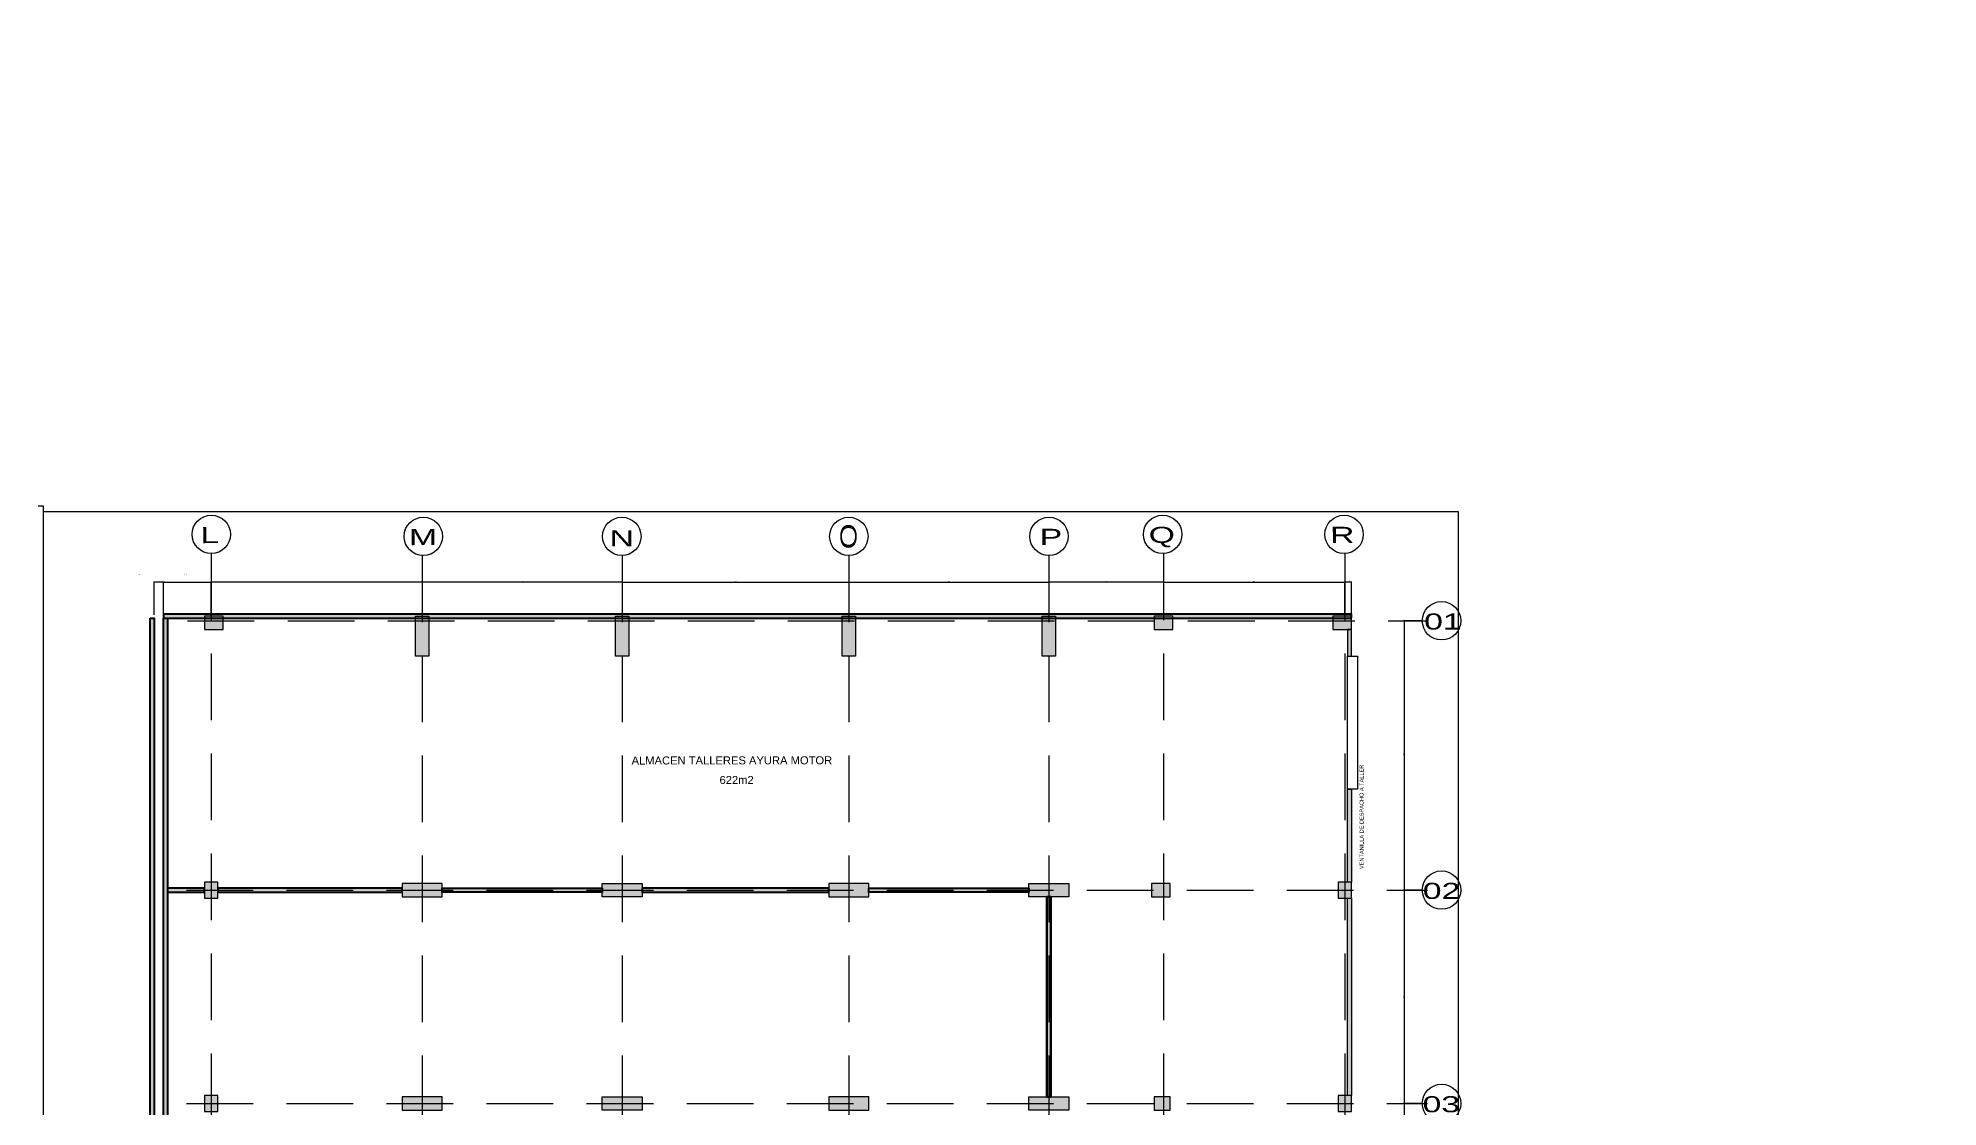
# Model space of a CAD drawing. Header units: millimetres. Extents: x -967 to 876, y -355 to 681.
# Drawn here: x -67.3 to 3.9, y -192.9 to -152.8 of the extents above; entities that cross this region are included whole.
import ezdxf

# ---------------------------------------------------------------- set-up
doc = ezdxf.new("R2010")
doc.units = ezdxf.units.MM
doc.linetypes.add('HIDDEN', pattern=[9.525, 6.35, -3.175])
doc.linetypes.add('LÍNEAS_OCULTASX2', pattern=[0.75, 0.5, -0.25])
doc.layers.get('Defpoints').update_dxf_attribs({"color": 8})
for name, color, linetype in [('.', 8, 'Continuous'), ('1amobla', 253, 'Continuous'), ('_ACHU3', 253, 'Continuous'), ('A-columnas', 6, 'Continuous'), ('A-HATCH CONCRETO', 8, 'Continuous'), ('AREA CIRCULACION', 8, 'Continuous'), ('Arqu', 8, 'Continuous'), ('GG_PISO 1', 251, 'Continuous'), ('JCA_HATCH 254', 252, 'Continuous')]:
    doc.layers.add(name, color=color, linetype=linetype)
doc.layers.add('Muro', color=9, linetype='Continuous', lineweight=40)
doc.layers.add('TEXTOS', color=8, linetype='Continuous', lineweight=20)
doc.styles.add('ROMANS', font='arial.ttf')
doc.styles.get("Standard").update_dxf_attribs({"font": 'arial.ttf'})
doc.styles.add('style2', font='arial.ttf', dxfattribs={"width": 1.5})
doc.dimstyles.new('1-10', dxfattribs={"dimscale": 10, "dimtxt": 0.0037, "dimasz": 0.001, "dimexe": 0.0018, "dimexo": 0.0018, "dimgap": 0.0005, "dimtad": 1, "dimzin": 4, "dimdsep": 46, "dimtxsty": 'ROMANS', "dimblk": 'ARCHTICK', "dimcen": 0.003, "dimdle": 0.0015, "dimclrd": 1, "dimclre": 1, "dimclrt": 4, "dimadec": 0, "dimazin": 0, "dimtfac": 1, "dimtix": 1, "dimtmove": 2, "dimatfit": 3, "dimldrblk": 'flecha', "dimfxl": 1, "dimtolj": 1, "dimtzin": 4, "dimarcsym": 0})

# ---------------------------------------------------------------- blocks, each defined once
blk = doc.blocks.new('_ArchTick')
at = {"color": 0, "linetype": 'ByBlock', "const_width": 0.15}
blk.add_lwpolyline([(-0.5, -0.5), (0.5, 0.5)], dxfattribs=at)
blk = doc.blocks.new('*D77')
at = {"layer": 'Arqu', "lineweight": -2, "transparency": 16777216}
for p, q in [((-52.911, -172.866), (-52.911, -173.243)), ((-52.896, -173.225), (-60.826, -173.225)), ((-60.811, -174.479), (-60.811, -173.207))]:
    blk.add_line(p, q, dxfattribs=at)
at = {"layer": 'Defpoints', "color": 0, "transparency": 16777216}
for p in [(-52.911, -172.848), (-60.811, -173.225), (-60.811, -174.497)]:
    blk.add_point(p, dxfattribs=at)
at = {"layer": 'Arqu', "lineweight": -2, "transparency": 16777216, "xscale": 0.01, "yscale": 0.01, "zscale": 0.01, "rotation": 180}
blk.add_blockref('_ArchTick', (-60.811, -173.225), dxfattribs=at)
at = {"layer": 'Arqu', "lineweight": -2, "transparency": 16777216, "xscale": 0.01, "yscale": 0.01, "zscale": 0.01}
blk.add_blockref('_ArchTick', (-52.911, -173.225), dxfattribs=at)
at = {"layer": 'Arqu', "transparency": 16777216, "insert": (-56.861, -173.201), "char_height": 0.037, "attachment_point": 5, "style": 'ROMANS'}
blk.add_mtext('\\A1;7.90', dxfattribs=at)
blk = doc.blocks.new('flecha')
at = {"layer": '_ACHU3', "linetype": 'Continuous', "lineweight": 0}
h = blk.add_hatch(color=255, dxfattribs=at)
h.dxf.hatch_style = 1
h.paths.add_polyline_path([(0, 0), (2.4, 0.4), (2.4, 0), (4, 0), (4, 0), (2.4, 0), (2.4, -0.4)])
at = {"layer": '_ACHU3', "linetype": 'Continuous', "lineweight": 0, "flags": 128}
blk.add_lwpolyline([(0, 0), (2.4, 0.4), (2.4, 0), (2.4, 0), (4, 0), (4, 0), (2.4, 0), (2.4, -0.4), (0, 0)], dxfattribs=at)
blk = doc.blocks.new('*D78')
at = {"layer": 'Arqu', "lineweight": -2, "transparency": 16777216}
for p, q in [((-45.411, -172.246), (-45.411, -173.243)), ((-36.911, -172.471), (-36.911, -173.243)), ((-45.426, -173.225), (-36.896, -173.225))]:
    blk.add_line(p, q, dxfattribs=at)
at = {"layer": 'Defpoints', "color": 0, "transparency": 16777216}
for p in [(-45.411, -172.228), (-36.911, -172.453), (-36.911, -173.225)]:
    blk.add_point(p, dxfattribs=at)
at = {"layer": 'Arqu', "lineweight": -2, "transparency": 16777216, "xscale": 0.01, "yscale": 0.01, "zscale": 0.01, "rotation": 180}
blk.add_blockref('_ArchTick', (-45.411, -173.225), dxfattribs=at)
at = {"layer": 'Arqu', "lineweight": -2, "transparency": 16777216, "xscale": 0.01, "yscale": 0.01, "zscale": 0.01}
blk.add_blockref('_ArchTick', (-36.911, -173.225), dxfattribs=at)
at = {"layer": 'Arqu', "transparency": 16777216, "insert": (-41.161, -173.201), "char_height": 0.037, "attachment_point": 5, "style": 'ROMANS'}
blk.add_mtext('\\A1;8.50', dxfattribs=at)
blk = doc.blocks.new('*D79')
at = {"layer": 'Arqu', "lineweight": -2, "transparency": 16777216}
for p, q in [((-36.911, -172.471), (-36.911, -173.243)), ((-29.413, -172.471), (-29.413, -173.243)), ((-36.926, -173.225), (-29.398, -173.225))]:
    blk.add_line(p, q, dxfattribs=at)
at = {"layer": 'Defpoints', "color": 0, "transparency": 16777216}
for p in [(-36.911, -172.453), (-29.413, -172.453), (-29.413, -173.225)]:
    blk.add_point(p, dxfattribs=at)
at = {"layer": 'Arqu', "lineweight": -2, "transparency": 16777216, "xscale": 0.01, "yscale": 0.01, "zscale": 0.01, "rotation": 180}
blk.add_blockref('_ArchTick', (-36.911, -173.225), dxfattribs=at)
at = {"layer": 'Arqu', "lineweight": -2, "transparency": 16777216, "xscale": 0.01, "yscale": 0.01, "zscale": 0.01}
blk.add_blockref('_ArchTick', (-29.413, -173.225), dxfattribs=at)
at = {"layer": 'Arqu', "transparency": 16777216, "insert": (-33.162, -173.201), "char_height": 0.037, "attachment_point": 5, "style": 'ROMANS'}
blk.add_mtext('\\A1;7.50', dxfattribs=at)
blk = doc.blocks.new('*D80')
at = {"layer": 'Arqu', "lineweight": -2, "transparency": 16777216}
for p, q in [((-45.411, -172.246), (-45.411, -173.243)), ((-52.911, -172.396), (-52.911, -173.243)), ((-45.396, -173.225), (-52.926, -173.225))]:
    blk.add_line(p, q, dxfattribs=at)
at = {"layer": 'Defpoints', "color": 0, "transparency": 16777216}
for p in [(-45.411, -172.228), (-52.911, -172.378), (-52.911, -173.225)]:
    blk.add_point(p, dxfattribs=at)
at = {"layer": 'Arqu', "lineweight": -2, "transparency": 16777216, "xscale": 0.01, "yscale": 0.01, "zscale": 0.01, "rotation": 180}
blk.add_blockref('_ArchTick', (-52.911, -173.225), dxfattribs=at)
at = {"layer": 'Arqu', "lineweight": -2, "transparency": 16777216, "xscale": 0.01, "yscale": 0.01, "zscale": 0.01}
blk.add_blockref('_ArchTick', (-45.411, -173.225), dxfattribs=at)
at = {"layer": 'Arqu', "transparency": 16777216, "insert": (-49.161, -173.201), "char_height": 0.037, "attachment_point": 5, "style": 'ROMANS'}
blk.add_mtext('\\A1;7.50', dxfattribs=at)
blk = doc.blocks.new('*D81')
at = {"layer": 'Arqu', "lineweight": -2, "transparency": 16777216}
for p, q in [((-62.611, -173.225), (-60.796, -173.225)), ((-62.596, -174.604), (-62.596, -173.207)), ((-60.811, -174.479), (-60.811, -173.207))]:
    blk.add_line(p, q, dxfattribs=at)
at = {"layer": 'Defpoints', "color": 0, "transparency": 16777216}
for p in [(-60.811, -173.225), (-60.811, -174.497), (-62.596, -174.622)]:
    blk.add_point(p, dxfattribs=at)
at = {"layer": 'Arqu', "lineweight": -2, "transparency": 16777216, "xscale": 0.01, "yscale": 0.01, "zscale": 0.01, "rotation": 180}
blk.add_blockref('_ArchTick', (-62.596, -173.225), dxfattribs=at)
at = {"layer": 'Arqu', "lineweight": -2, "transparency": 16777216, "xscale": 0.01, "yscale": 0.01, "zscale": 0.01}
blk.add_blockref('_ArchTick', (-60.811, -173.225), dxfattribs=at)
at = {"layer": 'Arqu', "transparency": 16777216, "insert": (-61.766, -172.926), "char_height": 0.037, "attachment_point": 5, "style": 'ROMANS'}
blk.add_mtext('\\A1;1.79', dxfattribs=at)
blk = doc.blocks.new('*D82')
at = {"layer": 'Arqu', "lineweight": -2, "transparency": 16777216}
for p, q in [((-25.115, -172.246), (-25.115, -173.243)), ((-29.413, -172.471), (-29.413, -173.243)), ((-25.1, -173.225), (-29.428, -173.225))]:
    blk.add_line(p, q, dxfattribs=at)
at = {"layer": 'Defpoints', "color": 0, "transparency": 16777216}
for p in [(-25.115, -172.228), (-29.413, -172.453), (-29.413, -173.225)]:
    blk.add_point(p, dxfattribs=at)
at = {"layer": 'Arqu', "lineweight": -2, "transparency": 16777216, "xscale": 0.01, "yscale": 0.01, "zscale": 0.01, "rotation": 180}
blk.add_blockref('_ArchTick', (-29.413, -173.225), dxfattribs=at)
at = {"layer": 'Arqu', "lineweight": -2, "transparency": 16777216, "xscale": 0.01, "yscale": 0.01, "zscale": 0.01}
blk.add_blockref('_ArchTick', (-25.115, -173.225), dxfattribs=at)
at = {"layer": 'Arqu', "transparency": 16777216, "insert": (-27.264, -173.201), "char_height": 0.037, "attachment_point": 5, "style": 'ROMANS'}
blk.add_mtext('\\A1;4.30', dxfattribs=at)
blk = doc.blocks.new('*D83')
at = {"layer": 'Arqu', "lineweight": -2, "transparency": 16777216}
for p, q in [((-25.115, -172.246), (-25.115, -173.243)), ((-18.315, -172.171), (-18.315, -173.243)), ((-25.13, -173.225), (-18.3, -173.225))]:
    blk.add_line(p, q, dxfattribs=at)
at = {"layer": 'Defpoints', "color": 0, "transparency": 16777216}
for p in [(-25.115, -172.228), (-18.315, -172.153), (-18.315, -173.225)]:
    blk.add_point(p, dxfattribs=at)
at = {"layer": 'Arqu', "lineweight": -2, "transparency": 16777216, "xscale": 0.01, "yscale": 0.01, "zscale": 0.01, "rotation": 180}
blk.add_blockref('_ArchTick', (-25.115, -173.225), dxfattribs=at)
at = {"layer": 'Arqu', "lineweight": -2, "transparency": 16777216, "xscale": 0.01, "yscale": 0.01, "zscale": 0.01}
blk.add_blockref('_ArchTick', (-18.315, -173.225), dxfattribs=at)
at = {"layer": 'Arqu', "transparency": 16777216, "insert": (-21.715, -173.201), "char_height": 0.037, "attachment_point": 5, "style": 'ROMANS'}
blk.add_mtext('\\A1;6.80', dxfattribs=at)
blk = doc.blocks.new('*D84')
at = {"layer": 'Arqu', "lineweight": -2, "transparency": 16777216}
for p, q in [((-62.581, -173.225), (-62.961, -173.225)), ((-62.946, -174.454), (-62.946, -173.207)), ((-62.596, -174.604), (-62.596, -173.207))]:
    blk.add_line(p, q, dxfattribs=at)
at = {"layer": 'Defpoints', "color": 0, "transparency": 16777216}
for p in [(-62.946, -173.225), (-62.946, -174.472), (-62.596, -174.622)]:
    blk.add_point(p, dxfattribs=at)
at = {"layer": 'Arqu', "lineweight": -2, "transparency": 16777216, "xscale": 0.01, "yscale": 0.01, "zscale": 0.01, "rotation": 180}
blk.add_blockref('_ArchTick', (-62.946, -173.225), dxfattribs=at)
at = {"layer": 'Arqu', "lineweight": -2, "transparency": 16777216, "xscale": 0.01, "yscale": 0.01, "zscale": 0.01}
blk.add_blockref('_ArchTick', (-62.596, -173.225), dxfattribs=at)
at = {"layer": 'Arqu', "transparency": 16777216, "insert": (-63.531, -172.926), "char_height": 0.037, "attachment_point": 5, "style": 'ROMANS'}
blk.add_mtext('\\A1;.35', dxfattribs=at)
blk = doc.blocks.new('*D85')
at = {"layer": 'Arqu', "lineweight": -2, "transparency": 16777216}
for p, q in [((-18.05, -173.225), (-18.33, -173.225)), ((-18.315, -174.48), (-18.315, -173.207)), ((-18.065, -174.479), (-18.065, -173.207))]:
    blk.add_line(p, q, dxfattribs=at)
at = {"layer": 'Defpoints', "color": 0, "transparency": 16777216}
for p in [(-18.315, -173.225), (-18.315, -174.498), (-18.065, -174.497)]:
    blk.add_point(p, dxfattribs=at)
at = {"layer": 'Arqu', "lineweight": -2, "transparency": 16777216, "xscale": 0.01, "yscale": 0.01, "zscale": 0.01, "rotation": 180}
blk.add_blockref('_ArchTick', (-18.315, -173.225), dxfattribs=at)
at = {"layer": 'Arqu', "lineweight": -2, "transparency": 16777216, "xscale": 0.01, "yscale": 0.01, "zscale": 0.01}
blk.add_blockref('_ArchTick', (-18.065, -173.225), dxfattribs=at)
at = {"layer": 'Arqu', "transparency": 16777216, "insert": (-18.145, -173.182), "char_height": 0.037, "attachment_point": 5, "style": 'ROMANS'}
blk.add_mtext('\\A1;.25', dxfattribs=at)
blk = doc.blocks.new('*D86')
at = {"layer": 'Arqu', "lineweight": -2, "transparency": 16777216}
for p, q in [((-15.431, -174.672), (-16.116, -174.672)), ((-16.098, -174.657), (-16.098, -184.787)), ((-15.431, -184.772), (-16.116, -184.772))]:
    blk.add_line(p, q, dxfattribs=at)
at = {"layer": 'Defpoints', "color": 0, "transparency": 16777216}
for p in [(-15.413, -174.672), (-16.098, -184.772), (-15.413, -184.772)]:
    blk.add_point(p, dxfattribs=at)
at = {"layer": 'Arqu', "lineweight": -2, "transparency": 16777216, "xscale": 0.01, "yscale": 0.01, "zscale": 0.01}
for p, rotation in [((-16.098, -174.672), 90), ((-16.098, -184.772), 270)]:
    blk.add_blockref('_ArchTick', p, dxfattribs=dict(at, rotation=rotation))
at = {"layer": 'Arqu', "transparency": 16777216, "insert": (-16.121, -179.722), "char_height": 0.037, "attachment_point": 5, "rotation": 90, "style": 'ROMANS'}
blk.add_mtext('\\A1;10.10', dxfattribs=at)
blk = doc.blocks.new('*D87')
at = {"layer": 'Arqu', "lineweight": -2, "transparency": 16777216}
for p, q in [((-15.431, -184.772), (-16.116, -184.772)), ((-16.098, -184.757), (-16.098, -192.787)), ((-15.431, -192.772), (-16.116, -192.772))]:
    blk.add_line(p, q, dxfattribs=at)
at = {"layer": 'Defpoints', "color": 0, "transparency": 16777216}
for p in [(-15.413, -184.772), (-16.098, -192.772), (-15.413, -192.772)]:
    blk.add_point(p, dxfattribs=at)
at = {"layer": 'Arqu', "lineweight": -2, "transparency": 16777216, "xscale": 0.01, "yscale": 0.01, "zscale": 0.01}
for p, rotation in [((-16.098, -184.772), 90), ((-16.098, -192.772), 270)]:
    blk.add_blockref('_ArchTick', p, dxfattribs=dict(at, rotation=rotation))
at = {"layer": 'Arqu', "transparency": 16777216, "insert": (-16.121, -188.772), "char_height": 0.037, "attachment_point": 5, "rotation": 90, "style": 'ROMANS'}
blk.add_mtext('\\A1;8.00', dxfattribs=at)
blk = doc.blocks.new('*D88')
at = {"layer": 'Arqu', "lineweight": -2, "transparency": 16777216}
for p, q in [((-15.431, -192.772), (-16.116, -192.772)), ((-16.098, -192.757), (-16.098, -202.887)), ((-15.431, -202.872), (-16.116, -202.872))]:
    blk.add_line(p, q, dxfattribs=at)
at = {"layer": 'Defpoints', "color": 0, "transparency": 16777216}
for p in [(-15.413, -192.772), (-16.098, -202.872), (-15.413, -202.872)]:
    blk.add_point(p, dxfattribs=at)
at = {"layer": 'Arqu', "lineweight": -2, "transparency": 16777216, "xscale": 0.01, "yscale": 0.01, "zscale": 0.01}
for p, rotation in [((-16.098, -192.772), 90), ((-16.098, -202.872), 270)]:
    blk.add_blockref('_ArchTick', p, dxfattribs=dict(at, rotation=rotation))
at = {"layer": 'Arqu', "transparency": 16777216, "insert": (-16.121, -197.822), "char_height": 0.037, "attachment_point": 5, "rotation": 90, "style": 'ROMANS'}
blk.add_mtext('\\A1;10.10', dxfattribs=at)
blk = doc.blocks.new('estructura etapa 3')
at = {"layer": 'GG_PISO 1'}
h = blk.add_hatch(color=256, dxfattribs=at)
h.paths.add_polyline_path([(-91.651, -6658.124), (-91.651, -6657.624), (-92.35, -6657.624), (-92.35, -6658.124)])
h.paths.add_polyline_path([(-49.354, -6658.124), (-49.354, -6657.624), (-50.055, -6657.624), (-50.055, -6658.124)])
h.paths.add_polyline_path([(-56.053, -6658.124), (-56.053, -6657.624), (-56.753, -6657.624), (-56.753, -6658.124)])
h.paths.add_polyline_path([(-76.45, -6659.124), (-76.95, -6659.124), (-76.95, -6657.624), (-76.45, -6657.624)])
h.paths.add_polyline_path([(-83.95, -6659.124), (-84.45, -6659.124), (-84.45, -6657.624), (-83.95, -6657.624)])
h.paths.add_polyline_path([(-60.452, -6659.124), (-60.952, -6659.124), (-60.952, -6657.624), (-60.452, -6657.624)])
h.paths.add_polyline_path([(-67.95, -6659.124), (-68.45, -6659.124), (-68.45, -6657.624), (-67.95, -6657.624)])
h.paths.add_polyline_path([(-91.85, -6668.199), (-91.851, -6667.599), (-92.35, -6667.599), (-92.349, -6668.199)])
h.paths.add_polyline_path([(-49.354, -6668.199), (-49.354, -6667.599), (-49.854, -6667.599), (-49.854, -6668.199)])
h.paths.add_polyline_path([(-56.154, -6668.149), (-56.154, -6667.649), (-56.854, -6667.649), (-56.854, -6668.149)])
h.paths.add_polyline_path([(-59.952, -6667.649), (-59.952, -6668.149), (-61.452, -6668.149), (-61.452, -6667.649)])
h.paths.add_polyline_path([(-75.95, -6667.649), (-75.95, -6668.149), (-77.45, -6668.149), (-77.45, -6667.649)])
h.paths.add_polyline_path([(-68.95, -6667.649), (-68.95, -6668.149), (-67.45, -6668.149), (-67.45, -6667.649)])
h.paths.add_polyline_path([(-84.95, -6667.649), (-84.95, -6668.149), (-83.45, -6668.149), (-83.45, -6667.649)])
h.paths.add_polyline_path([(-91.85, -6676.199), (-91.85, -6675.599), (-92.349, -6675.599), (-92.349, -6676.199)])
h.paths.add_polyline_path([(-49.354, -6676.199), (-49.354, -6675.599), (-49.854, -6675.599), (-49.854, -6676.199)])
h.paths.add_polyline_path([(-56.154, -6676.149), (-56.154, -6675.649), (-56.754, -6675.649), (-56.754, -6676.149)])
h.paths.add_polyline_path([(-59.952, -6675.649), (-59.952, -6676.149), (-61.452, -6676.149), (-61.452, -6675.649)])
h.paths.add_polyline_path([(-75.95, -6675.649), (-75.95, -6676.149), (-77.45, -6676.149), (-77.45, -6675.649)])
h.paths.add_polyline_path([(-68.95, -6675.649), (-68.95, -6676.149), (-67.45, -6676.149), (-67.45, -6675.649)])
h.paths.add_polyline_path([(-84.95, -6675.649), (-84.95, -6676.149), (-83.45, -6676.149), (-83.45, -6675.649)])
h.paths.add_polyline_path([(-91.847, -6686.299), (-91.851, -6685.699), (-92.35, -6685.699), (-92.346, -6686.299)])
h.paths.add_polyline_path([(-49.354, -6686.299), (-49.354, -6685.699), (-49.854, -6685.699), (-49.854, -6686.299)])
h.paths.add_polyline_path([(-56.154, -6686.249), (-56.154, -6685.749), (-56.754, -6685.749), (-56.754, -6686.249)])
h.paths.add_polyline_path([(-59.952, -6685.749), (-59.952, -6686.249), (-61.452, -6686.249), (-61.452, -6685.749)])
h.paths.add_polyline_path([(-75.95, -6685.749), (-75.95, -6686.249), (-77.45, -6686.249), (-77.45, -6685.749)])
h.paths.add_polyline_path([(-68.95, -6685.749), (-68.95, -6686.249), (-67.45, -6686.249), (-67.45, -6685.749)])
h.paths.add_polyline_path([(-84.95, -6685.749), (-84.95, -6686.249), (-83.45, -6686.249), (-83.45, -6685.749)])
h.paths.add_polyline_path([(-49.353, -6694.294), (-49.354, -6693.699), (-49.855, -6693.699), (-49.854, -6694.294)])
h.paths.add_polyline_path([(-56.054, -6694.249), (-56.054, -6693.749), (-56.753, -6693.749), (-56.753, -6694.249)])
h.paths.add_polyline_path([(-91.651, -6694.249), (-91.651, -6693.749), (-92.35, -6693.749), (-92.35, -6694.249)])
h.paths.add_polyline_path([(-59.952, -6693.749), (-59.952, -6694.249), (-61.452, -6694.249), (-61.452, -6693.749)])
h.paths.add_polyline_path([(-75.95, -6693.749), (-75.95, -6694.249), (-77.45, -6694.249), (-77.45, -6693.749)])
h.paths.add_polyline_path([(-68.95, -6693.749), (-68.95, -6694.249), (-67.45, -6694.249), (-67.45, -6693.749)])
h.paths.add_polyline_path([(-84.95, -6693.749), (-84.95, -6694.249), (-83.45, -6694.249), (-83.45, -6693.749)])
h.paths.add_polyline_path([(-49.358, -6703.974), (-49.353, -6703.374), (-49.854, -6703.374), (-49.859, -6703.974)])
h.paths.add_polyline_path([(-56.054, -6703.924), (-56.054, -6703.424), (-56.753, -6703.424), (-56.753, -6703.924)])
h.paths.add_polyline_path([(-67.95, -6704.924), (-67.95, -6703.424), (-68.45, -6703.424), (-68.45, -6704.924)])
h.paths.add_polyline_path([(-91.651, -6703.924), (-91.651, -6703.424), (-92.35, -6703.424), (-92.35, -6703.924)])
h.paths.add_polyline_path([(-61.847, -6703.424), (-60.347, -6703.424), (-60.347, -6703.924), (-61.847, -6703.924)])
h.paths.add_polyline_path([(-83.95, -6704.924), (-83.95, -6703.424), (-84.45, -6703.424), (-84.45, -6704.924)])
h.paths.add_polyline_path([(-76.45, -6704.924), (-76.45, -6703.424), (-76.95, -6703.424), (-76.95, -6704.924)])
h.paths.add_polyline_path([(-49.354, -6711.949), (-49.354, -6711.449), (-50.054, -6711.449), (-50.054, -6711.949)])
h.paths.add_polyline_path([(-55.954, -6711.949), (-55.954, -6711.449), (-56.654, -6711.449), (-56.654, -6711.949)])
h.paths.add_polyline_path([(-91.65, -6711.949), (-91.65, -6711.449), (-92.35, -6711.449), (-92.35, -6711.949)])
h.paths.add_polyline_path([(-60.952, -6711.949), (-60.952, -6709.549), (-60.452, -6709.549), (-60.452, -6711.949)])
h.paths.add_polyline_path([(-68.45, -6709.549), (-68.45, -6711.949), (-67.95, -6711.949), (-67.95, -6709.549)])
h.paths.add_polyline_path([(-76.95, -6709.549), (-76.95, -6711.949), (-76.45, -6711.949), (-76.45, -6709.549)])
h.paths.add_polyline_path([(-83.95, -6709.549), (-83.95, -6711.949), (-84.45, -6711.949), (-84.45, -6709.549)])
at = {"layer": 'GG_PISO 1', "color": 253, "linetype": 'LÍNEAS_OCULTASX2', "ltscale": 5}
for p, q in [((-92.1, -6655.279), (-92.1, -6714.861)), ((-84.2, -6655.354), (-84.2, -6714.914)), ((-76.7, -6655.354), (-76.7, -6714.914)), ((-68.2, -6655.354), (-68.2, -6714.914)), ((-60.702, -6655.354), (-60.702, -6714.914)), ((-60.702, -6655.354), (-60.702, -6714.914)), ((-56.404, -6655.279), (-56.404, -6714.839)), ((-49.604, -6655.279), (-49.604, -6714.839)), ((-92.986, -6657.799), (-46.502, -6657.799)), ((-93.028, -6667.899), (-46.502, -6667.899)), ((-93.028, -6675.899), (-46.502, -6675.899)), ((-93.028, -6685.999), (-46.502, -6685.999)), ((-93.228, -6693.999), (-46.502, -6693.999)), ((-93.52, -6703.674), (-46.502, -6703.674)), ((-93.66, -6711.699), (-46.502, -6711.699))]:
    blk.add_line(p, q, dxfattribs=at)
at = {"layer": 'GG_PISO 1', "color": 0}
for points in [[(-91.651, -6658.124), (-91.651, -6657.624), (-92.35, -6657.624), (-92.35, -6658.124)], [(-83.95, -6659.124), (-84.45, -6659.124), (-84.45, -6657.624), (-83.95, -6657.624)], [(-76.45, -6659.124), (-76.95, -6659.124), (-76.95, -6657.624), (-76.45, -6657.624)], [(-67.95, -6659.124), (-68.45, -6659.124), (-68.45, -6657.624), (-67.95, -6657.624)], [(-60.452, -6659.124), (-60.952, -6659.124), (-60.952, -6657.624), (-60.452, -6657.624)], [(-56.053, -6658.124), (-56.053, -6657.624), (-56.753, -6657.624), (-56.753, -6658.124)], [(-49.354, -6658.124), (-49.354, -6657.624), (-50.055, -6657.624), (-50.055, -6658.124)], [(-91.85, -6668.199), (-91.851, -6667.599), (-92.35, -6667.599), (-92.349, -6668.199)], [(-84.95, -6667.649), (-84.95, -6668.149), (-83.45, -6668.149), (-83.45, -6667.649)], [(-75.95, -6667.649), (-75.95, -6668.149), (-77.45, -6668.149), (-77.45, -6667.649)], [(-68.95, -6667.649), (-68.95, -6668.149), (-67.45, -6668.149), (-67.45, -6667.649)], [(-59.952, -6667.649), (-59.952, -6668.149), (-61.452, -6668.149), (-61.452, -6667.649)], [(-56.154, -6668.149), (-56.154, -6667.649), (-56.854, -6667.649), (-56.854, -6668.149)], [(-49.354, -6668.199), (-49.354, -6667.599), (-49.854, -6667.599), (-49.854, -6668.199)], [(-91.85, -6676.199), (-91.85, -6675.599), (-92.349, -6675.599), (-92.349, -6676.199)], [(-84.95, -6675.649), (-84.95, -6676.149), (-83.45, -6676.149), (-83.45, -6675.649)], [(-75.95, -6675.649), (-75.95, -6676.149), (-77.45, -6676.149), (-77.45, -6675.649)], [(-68.95, -6675.649), (-68.95, -6676.149), (-67.45, -6676.149), (-67.45, -6675.649)], [(-59.952, -6675.649), (-59.952, -6676.149), (-61.452, -6676.149), (-61.452, -6675.649)], [(-56.154, -6676.149), (-56.154, -6675.649), (-56.754, -6675.649), (-56.754, -6676.149)], [(-49.354, -6676.199), (-49.354, -6675.599), (-49.854, -6675.599), (-49.854, -6676.199)], [(-91.847, -6686.299), (-91.851, -6685.699), (-92.35, -6685.699), (-92.346, -6686.299)], [(-84.95, -6685.749), (-84.95, -6686.249), (-83.45, -6686.249), (-83.45, -6685.749)], [(-75.95, -6685.749), (-75.95, -6686.249), (-77.45, -6686.249), (-77.45, -6685.749)], [(-68.95, -6685.749), (-68.95, -6686.249), (-67.45, -6686.249), (-67.45, -6685.749)], [(-59.952, -6685.749), (-59.952, -6686.249), (-61.452, -6686.249), (-61.452, -6685.749)], [(-56.154, -6686.249), (-56.154, -6685.749), (-56.754, -6685.749), (-56.754, -6686.249)], [(-49.354, -6686.299), (-49.354, -6685.699), (-49.854, -6685.699), (-49.854, -6686.299)], [(-91.651, -6694.249), (-91.651, -6693.749), (-92.35, -6693.749), (-92.35, -6694.249)], [(-84.95, -6693.749), (-84.95, -6694.249), (-83.45, -6694.249), (-83.45, -6693.749)], [(-75.95, -6693.749), (-75.95, -6694.249), (-77.45, -6694.249), (-77.45, -6693.749)], [(-68.95, -6693.749), (-68.95, -6694.249), (-67.45, -6694.249), (-67.45, -6693.749)], [(-59.952, -6693.749), (-59.952, -6694.249), (-61.452, -6694.249), (-61.452, -6693.749)], [(-56.054, -6694.249), (-56.054, -6693.749), (-56.753, -6693.749), (-56.753, -6694.249)], [(-49.353, -6694.294), (-49.354, -6693.699), (-49.855, -6693.699), (-49.854, -6694.294)], [(-91.651, -6703.924), (-91.651, -6703.424), (-92.35, -6703.424), (-92.35, -6703.924)], [(-83.95, -6704.924), (-83.95, -6703.424), (-84.45, -6703.424), (-84.45, -6704.924)], [(-76.45, -6704.924), (-76.45, -6703.424), (-76.95, -6703.424), (-76.95, -6704.924)], [(-67.95, -6704.924), (-67.95, -6703.424), (-68.45, -6703.424), (-68.45, -6704.924)], [(-61.847, -6703.424), (-60.347, -6703.424), (-60.347, -6703.924), (-61.847, -6703.924)], [(-56.054, -6703.924), (-56.054, -6703.424), (-56.753, -6703.424), (-56.753, -6703.924)], [(-49.358, -6703.974), (-49.353, -6703.374), (-49.854, -6703.374), (-49.859, -6703.974)], [(-83.95, -6709.549), (-83.95, -6711.949), (-84.45, -6711.949), (-84.45, -6709.549)], [(-76.95, -6709.549), (-76.95, -6711.949), (-76.45, -6711.949), (-76.45, -6709.549)], [(-68.45, -6709.549), (-68.45, -6711.949), (-67.95, -6711.949), (-67.95, -6709.549)], [(-60.952, -6711.949), (-60.952, -6709.549), (-60.452, -6709.549), (-60.452, -6711.949)], [(-91.65, -6711.949), (-91.65, -6711.449), (-92.35, -6711.449), (-92.35, -6711.949)], [(-55.954, -6711.949), (-55.954, -6711.449), (-56.654, -6711.449), (-56.654, -6711.949)], [(-49.354, -6711.949), (-49.354, -6711.449), (-50.054, -6711.449), (-50.054, -6711.949)]]:
    blk.add_lwpolyline(points, close=True, dxfattribs=at)
at = {"layer": 'GG_PISO 1', "linetype": 'Continuous'}
for centre in [(-92.1, -6654.559), (-84.152, -6654.634), (-76.71, -6654.634), (-68.2, -6654.634), (-60.699, -6654.634), (-56.435, -6654.559), (-56.435, -6654.559), (-49.635, -6654.559), (-49.635, -6654.559), (-45.982, -6657.799), (-45.982, -6667.899), (-45.982, -6675.899), (-45.982, -6685.999), (-45.982, -6693.999), (-45.982, -6703.674), (-45.982, -6711.699)]:
    blk.add_circle(centre, 0.72, dxfattribs=at)
at = {"layer": 'GG_PISO 1', "style": 'style2', "width": 1.5}
for s, height, rotation, p in [('L', 0.603, 0.02931, (-92.507, -6654.889)), ('M', 0.603, 0.02931, (-84.687, -6654.964)), ('N', 0.603, 0.02931, (-77.168, -6655.005)), ('O', 0.603, 90.02931, (-67.911, -6655.124)), ('P', 0.603, 0.02931, (-61.044, -6654.954)), ('Q', 0.603, 0.02931, (-56.96, -6654.879)), ('R', 0.603, 0.02931, (-50.16, -6654.879)), ('01', 0.6031, 0.02931, (-46.633, -6658.129)), ('02', 0.6031, 0.02931, (-46.685, -6668.229)), ('03', 0.6031, 0.02931, (-46.693, -6676.229)), ('04', 0.6031, 0.02931, (-46.655, -6686.329)), ('05', 0.6031, 0.02931, (-46.683, -6694.329)), ('06', 0.6031, 0.02931, (-46.684, -6704.004)), ('07', 0.6031, 0.02931, (-46.69, -6712.029))]:
    blk.add_text(s, height=height, rotation=rotation, dxfattribs=at).set_placement(p)
blk = doc.blocks.new('A$C2bc9fe95')
at = {"layer": 'A-HATCH CONCRETO', "linetype": 'HIDDEN', "ltscale": 0.3, "true_color": 0x636466}
h = blk.add_hatch(color=251, dxfattribs=at)
h.dxf.hatch_style = 1
h.paths.add_polyline_path([(4.2, 58.453), (4.35, 58.453), (4.35, 4.29), (4.2, 4.29)])
at = {"layer": 'JCA_HATCH 254'}
for points in [[(49.241, 58.45), (49.241, 58.6), (4.71, 58.603), (4.71, 58.453)], [(4.71, 58.453), (4.86, 58.453), (4.86, 4.14), (4.71, 4.14)], [(49.241, 58.025), (49.091, 58.025), (49.091, 57.028), (49.241, 57.028)], [(49.091, 52.033), (49.241, 52.033), (49.241, 48.55), (49.091, 48.55)], [(49.241, 47.95), (49.241, 40.55), (49.091, 40.55), (49.091, 47.95)]]:
    blk.add_hatch(color=256, dxfattribs=at).paths.add_polyline_path(points)
at = {"layer": 'JCA_HATCH 254', "ltscale": 0.03}
for points in [[(42.117, 48.5), (42.117, 48.5), (42.267, 48.5), (42.267, 48.5)], [(37.818, 40.5), (37.818, 48), (37.968, 48), (37.968, 40.5)]]:
    blk.add_hatch(color=256, dxfattribs=at).paths.add_polyline_path(points)
at = {"layer": 'JCA_HATCH 254', "linetype": 'HIDDEN', "ltscale": 0.3}
h = blk.add_hatch(color=256, dxfattribs=at)
h.paths.add_polyline_path([(31.145, 48.325), (37.143, 48.325), (37.143, 48.175), (31.145, 48.175)])
edge = h.paths.add_edge_path()
edge.add_line((38.643, 48.325), (38.643, 48.175))
edge.add_line((38.643, 48.175), (38.643, 48.325))
h.paths.add_polyline_path([(29.645, 48.325), (22.645, 48.325), (22.645, 48.175), (29.645, 48.175)])
h.paths.add_polyline_path([(15.145, 48.325), (21.145, 48.325), (21.145, 48.175), (15.145, 48.175)])
h.paths.add_polyline_path([(13.645, 48.325), (6.744, 48.325), (6.744, 48.173), (13.645, 48.175)])
h.paths.add_polyline_path([(6.245, 48.325), (4.86, 48.325), (4.86, 48.175), (6.245, 48.175)])
at = {"layer": '1amobla', "color": 7, "linetype": 'Continuous', "ltscale": 0.3, "true_color": 0xffffff}
blk.add_lwpolyline([(0.2, 62.451), (53.241, 62.451), (53.241, 0.2), (0.2, 0.2)], close=True, dxfattribs=at)
at = {"layer": '1amobla', "color": 4, "linetype": 'Continuous', "ltscale": 0.3}
for points in [[(49.241, 58.025), (49.091, 58.025), (49.091, 57.028), (49.241, 57.028), (49.241, 58.025)], [(49.091, 52.033), (49.241, 52.033), (49.241, 48.55), (49.091, 48.55), (49.091, 52.033)], [(49.241, 47.95), (49.241, 40.55), (49.091, 40.55), (49.091, 47.95), (49.241, 47.95)]]:
    blk.add_lwpolyline(points, dxfattribs=at)
at = {"layer": 'A-columnas'}
blk.add_lwpolyline([(0.2, 62.451), (0.2, 62.651), (0, 62.651)], dxfattribs=at)
at = {"layer": 'AREA CIRCULACION'}
blk.add_lwpolyline([(49.091, 57.028), (49.46, 57.028), (49.46, 52.033), (49.091, 52.033)], close=True, dxfattribs=at)
at = {"layer": 'Muro'}
for points in [[(4.2, 58.453), (4.35, 58.453), (4.35, 4.29), (4.2, 4.29)], [(49.241, 58.45), (49.241, 58.6), (4.71, 58.603), (4.71, 58.453)], [(4.71, 58.453), (4.86, 58.453), (4.86, 4.14), (4.71, 4.14)], [(4.71, 58.453), (4.86, 58.453), (4.86, 4.14), (4.71, 4.14)], [(6.245, 48.325), (4.86, 48.325), (4.86, 48.175), (6.245, 48.175)], [(13.645, 48.325), (6.744, 48.325), (6.744, 48.173), (13.645, 48.175)], [(15.145, 48.325), (21.145, 48.325), (21.145, 48.175), (15.145, 48.175)], [(29.645, 48.325), (22.645, 48.325), (22.645, 48.175), (29.645, 48.175)], [(31.145, 48.325), (37.143, 48.325), (37.143, 48.175), (31.145, 48.175)], [(37.818, 48), (37.816, 40.5), (37.966, 40.5), (37.968, 48)], [(37.818, 40.5), (37.818, 48), (37.968, 48), (37.968, 40.5)]]:
    blk.add_lwpolyline(points, close=True, dxfattribs=at)
blk.add_blockref('estructura etapa 3', (98.595, 6716.149), dxfattribs=at)
at = {"layer": 'TEXTOS'}
for s, height, rotation, p in [('ALMACEN TALLERES AYURA MOTOR', 0.3, 0.06686, (22.251, 52.96)), ('VENTANILLA DE DESPACHO A TALLER', 0.15, 90.06686, (49.693, 49.041)), ('622m2', 0.3, 0.06686, (25.548, 52.23))]:
    blk.add_text(s, height=height, rotation=rotation, dxfattribs=at).set_placement(p)

msp = doc.modelspace()

# ---------------------------------------------------------------- hatches: boundary and pattern name
at = {"layer": '.'}
h = msp.add_hatch(dxfattribs=at)
h.set_pattern_fill('_USER', color=256, scale=0.1, angle=90, pattern_type=0)
h.set_pattern_definition([(90, (0, 0), (-0.1, 6e-18), [])])
h.paths.add_polyline_path([(3.918, -152.819), (1.978, -152.819), (1.978, -153.119), (3.618, -153.119)], flags=17)
h.paths.add_polyline_path([(1.978, -152.819), (1.978, -153.119), (3.618, -153.119), (3.918, -152.819)])

# ---------------------------------------------------------------- block references
msp.add_blockref('A$C2bc9fe95', (-67.306, -233.022))

# ---------------------------------------------------------------- dimensions: what is measured, and where the dimension line sits
at = {"layer": 'Arqu'}
for base, p1, p2, picture, middle in [((-52.911, -173.225), (-45.411, -172.228), (-52.911, -172.378), '*D80', (-49.161, -173.201)), ((-36.911, -173.225), (-45.411, -172.228), (-36.911, -172.453), '*D78', (-41.161, -173.201)), ((-18.315, -173.225), (-25.115, -172.228), (-18.315, -172.153), '*D83', (-21.715, -173.201)), ((-60.811, -173.225), (-52.911, -172.848), (-60.811, -174.497), '*D77', (-56.861, -173.201)), ((-29.413, -173.225), (-36.911, -172.453), (-29.413, -172.453), '*D79', (-33.162, -173.201))]:
    dim = msp.add_linear_dim(base=base, p1=p1, p2=p2, dimstyle='1-10', override={"dimclrd": 256, "dimclre": 256, "dimclrt": 256}, dxfattribs=at)
    dim.commit()
    dim.dimension.update_dxf_attribs({"geometry": picture, "text_midpoint": middle})
for base, p1, p2, angle, picture, middle in [((-29.413, -173.225), (-25.115, -172.228), (-29.413, -172.453), 180, '*D82', (-27.264, -173.201)), ((-16.098, -184.772), (-15.413, -174.672), (-15.413, -184.772), 90, '*D86', (-16.121, -179.722)), ((-16.098, -192.772), (-15.413, -184.772), (-15.413, -192.772), 90, '*D87', (-16.121, -188.772)), ((-16.098, -202.872), (-15.413, -192.772), (-15.413, -202.872), 90, '*D88', (-16.121, -197.822))]:
    dim = msp.add_linear_dim(base=base, p1=p1, p2=p2, angle=angle, dimstyle='1-10', override={"dimclrd": 256, "dimclre": 256, "dimclrt": 256}, dxfattribs=at)
    dim.commit()
    dim.dimension.update_dxf_attribs({"geometry": picture, "text_midpoint": middle})
for base, p1, p2, picture, middle in [((-62.946, -173.225), (-62.596, -174.622), (-62.946, -174.472), '*D84', (-63.531, -172.926)), ((-18.315, -173.225), (-18.065, -174.497), (-18.315, -174.498), '*D85', (-18.145, -173.182))]:
    dim = msp.add_linear_dim(base=base, p1=p1, p2=p2, dimstyle='1-10', override={"dimclrd": 256, "dimclre": 256, "dimclrt": 256}, dxfattribs=at)
    dim.commit()
    dim.dimension.update_dxf_attribs({"geometry": picture, "text_midpoint": middle, "dimtype": 160})
dim = msp.add_linear_dim(base=(-60.8109, -173.2247), p1=(-62.5965, -174.6225), p2=(-60.8109, -174.4975), angle=180, dimstyle='1-10', override={"dimclrd": 256, "dimclre": 256, "dimclrt": 256}, dxfattribs=at)
dim.commit()
dim.dimension.update_dxf_attribs({"geometry": '*D81', "text_midpoint": (-61.7664, -172.926), "dimtype": 160})

doc.saveas('drawing.dxf')
